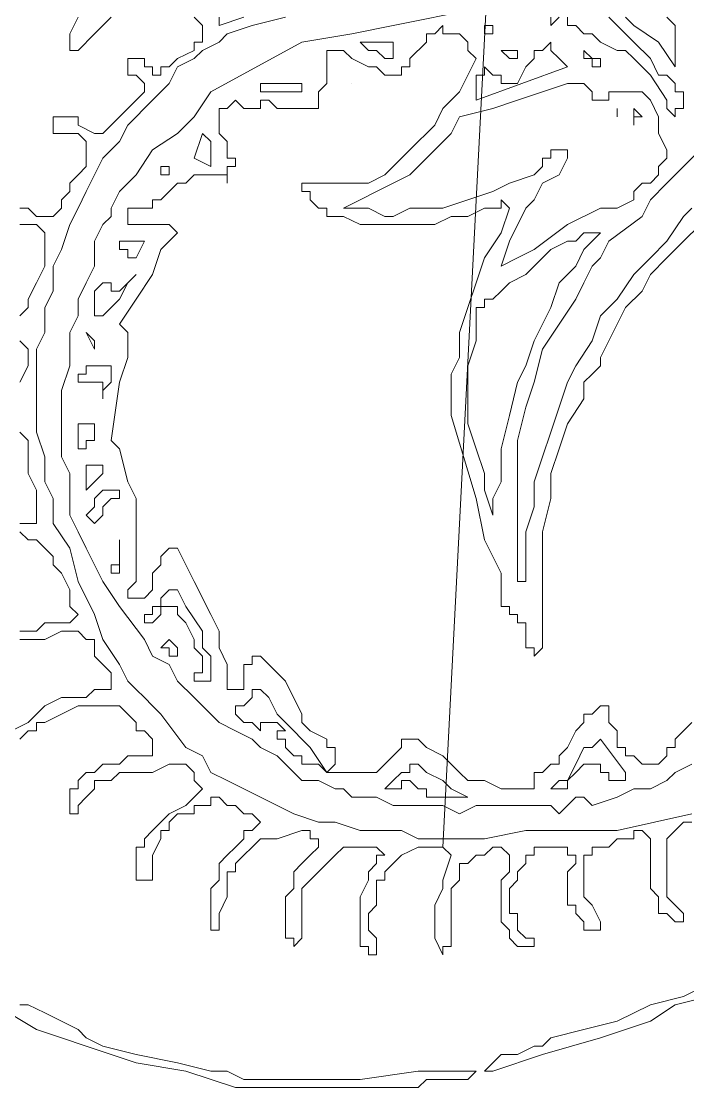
# Model space of a CAD drawing. Extents: x -66030 to 95157, y -13132 to 45879.
# Drawn here: x -22619 to -22305, y 13765 to 14267 of the extents above; entities that cross this region are included whole.
import ezdxf

# ---------------------------------------------------------------- set-up
doc = ezdxf.new("R2010")
doc.units = 0
doc.header["$LTSCALE"] = 100
doc.header["$MEASUREMENT"] = 0
doc.layers.get('0').update_dxf_attribs({"linetype": 'CONTINUOUS'})

msp = doc.modelspace()

# ---------------------------------------------------------------- linework, layer by layer
at = {"lineweight": 0}
for points in [[(-22326.97, 15698.06), (-22420.71, 13877.88), (-22420.71, 13877.88), (-22424.62, 13877.88), (-22428.52, 13877.88), (-22432.43, 13877.88), (-22440.24, 13873.97), (-22444.15, 13870.07), (-22448.05, 13866.16), (-22448.05, 13862.26), (-22451.96, 13862.26), (-22451.96, 13858.35), (-22451.96, 13850.54), (-22455.86, 13846.63), (-22455.86, 13842.73), (-22455.86, 13838.82), (-22451.96, 13834.91), (-22451.96, 13834.91), (-22451.96, 13831.01), (-22451.96, 13831.01), (-22451.96, 13831.01), (-22451.96, 13831.01), (-22451.96, 13827.1), (-22455.86, 13827.1), (-22455.86, 13831.01), (-22455.86, 13831.01), (-22459.77, 13831.01), (-22459.77, 13831.01), (-22459.77, 13838.82), (-22459.77, 13842.73), (-22459.77, 13850.54), (-22459.77, 13854.44), (-22455.86, 13862.26), (-22455.86, 13866.16), (-22451.96, 13870.07), (-22451.96, 13873.97), (-22448.05, 13873.97), (-22448.05, 13873.97), (-22451.96, 13877.88), (-22451.96, 13877.88), (-22455.86, 13877.88), (-22459.77, 13877.88), (-22463.68, 13877.88), (-22467.58, 13877.88), (-22471.49, 13873.97), (-22475.39, 13870.07), (-22479.3, 13866.16), (-22483.21, 13862.26), (-22487.11, 13858.35), (-22487.11, 13854.44), (-22487.11, 13850.54), (-22487.11, 13846.63), (-22487.11, 13846.63), (-22487.11, 13842.73), (-22487.11, 13838.82), (-22487.11, 13838.82), (-22487.11, 13838.82), (-22487.11, 13834.91), (-22487.11, 13834.91), (-22491.02, 13831.01), (-22491.02, 13834.91), (-22491.02, 13834.91), (-22494.92, 13834.91), (-22494.92, 13838.82), (-22494.92, 13842.73), (-22494.92, 13846.63), (-22494.92, 13846.63), (-22494.92, 13854.44), (-22491.02, 13858.35), (-22491.02, 13866.16), (-22487.11, 13870.07), (-22483.21, 13873.97), (-22479.3, 13877.88), (-22479.3, 13881.79), (-22479.3, 13881.79), (-22483.21, 13881.79), (-22483.21, 13885.69), (-22487.11, 13885.69), (-22487.11, 13885.69), (-22498.83, 13881.79), (-22502.74, 13881.79), (-22506.64, 13881.79), (-22510.55, 13877.88), (-22514.45, 13873.97), (-22514.45, 13873.97), (-22518.36, 13870.07), (-22518.36, 13866.16), (-22522.27, 13866.16), (-22522.27, 13862.26), (-22522.27, 13858.35), (-22522.27, 13854.44), (-22526.17, 13846.63), (-22526.17, 13842.73), (-22526.17, 13838.82), (-22530.08, 13838.82), (-22530.08, 13838.82), (-22530.08, 13838.82), (-22530.08, 13842.73), (-22530.08, 13846.63), (-22530.08, 13854.44), (-22530.08, 13858.35), (-22526.17, 13862.26), (-22526.17, 13870.07), (-22522.27, 13873.97), (-22518.36, 13877.88), (-22514.45, 13881.79), (-22514.45, 13885.69), (-22510.55, 13885.69), (-22510.55, 13885.69), (-22506.64, 13889.6), (-22506.64, 13889.6), (-22506.64, 13889.6), (-22510.55, 13893.5), (-22514.45, 13893.5), (-22518.36, 13897.41), (-22522.27, 13897.41), (-22526.17, 13901.32), (-22526.17, 13901.32), (-22530.08, 13901.32), (-22530.08, 13897.41), (-22533.98, 13897.41), (-22537.89, 13897.41), (-22537.89, 13893.5), (-22541.8, 13893.5), (-22545.7, 13893.5), (-22549.61, 13889.6), (-22549.61, 13885.69), (-22553.51, 13885.69), (-22553.51, 13881.79), (-22557.42, 13873.97), (-22557.42, 13866.16), (-22557.42, 13862.26), (-22561.33, 13862.26), (-22561.33, 13862.26), (-22561.33, 13862.26), (-22565.23, 13862.26), (-22565.23, 13862.26), (-22565.23, 13866.16), (-22565.23, 13866.16), (-22565.23, 13870.07), (-22565.23, 13873.97), (-22565.23, 13877.88), (-22561.33, 13877.88), (-22561.33, 13881.79), (-22557.42, 13885.69), (-22557.42, 13885.69), (-22553.51, 13889.6), (-22549.61, 13893.5), (-22541.8, 13897.41), (-22537.89, 13901.32), (-22533.98, 13905.22), (-22537.89, 13909.13), (-22537.89, 13913.03), (-22541.8, 13916.94), (-22545.7, 13916.94), (-22549.61, 13916.94), (-22549.61, 13916.94), (-22557.42, 13913.03), (-22569.14, 13913.03), (-22573.04, 13913.03), (-22576.95, 13909.13), (-22580.86, 13909.13), (-22584.76, 13909.13), (-22584.76, 13905.22), (-22584.76, 13905.22), (-22588.67, 13901.32), (-22588.67, 13901.32), (-22592.57, 13897.41), (-22592.57, 13897.41), (-22592.57, 13893.5), (-22596.48, 13893.5), (-22596.48, 13893.5), (-22596.48, 13897.41), (-22596.48, 13897.41), (-22596.48, 13905.22), (-22592.57, 13905.22), (-22592.57, 13909.13), (-22588.67, 13913.03), (-22584.76, 13913.03), (-22580.86, 13916.94), (-22573.04, 13916.94), (-22569.14, 13920.84), (-22557.42, 13920.84), (-22557.42, 13924.75), (-22557.42, 13924.75), (-22557.42, 13928.66), (-22557.42, 13928.66), (-22561.33, 13932.56), (-22565.23, 13932.56), (-22565.23, 13932.56), (-22565.23, 13936.47), (-22569.14, 13940.37), (-22569.14, 13940.37), (-22573.04, 13944.28), (-22576.95, 13944.28), (-22580.86, 13944.28), (-22584.76, 13944.28), (-22588.67, 13944.28), (-22592.57, 13944.28), (-22600.39, 13940.37), (-22608.2, 13936.47), (-22612.1, 13936.47), (-22612.1, 13932.56), (-22616.01, 13932.56), (-22619.92, 13928.66)], [(-22405.09, 14272.38), (-22444.15, 14264.57), (-22463.68, 14260.66), (-22487.11, 14256.76), (-22530.08, 14233.32), (-22537.89, 14221.6), (-22545.7, 14213.79), (-22557.42, 14205.98), (-22565.23, 14194.26), (-22569.14, 14190.36), (-22573.04, 14186.45), (-22576.95, 14178.64), (-22576.95, 14174.73), (-22580.86, 14170.83), (-22584.76, 14163.01), (-22584.76, 14159.11), (-22584.76, 14151.3), (-22588.67, 14143.49), (-22592.57, 14135.67), (-22592.57, 14127.86), (-22596.48, 14120.05), (-22596.48, 14112.24), (-22596.48, 14104.43), (-22600.39, 14092.71), (-22600.39, 14084.9), (-22600.39, 14077.08), (-22600.39, 14069.27), (-22600.39, 14061.46), (-22596.48, 14053.65), (-22596.48, 14041.93), (-22596.48, 14034.12), (-22592.57, 14026.31), (-22588.67, 14018.49), (-22580.86, 14002.87), (-22573.04, 13991.15), (-22561.33, 13975.53), (-22557.42, 13967.72), (-22549.61, 13963.81), (-22545.7, 13956), (-22537.89, 13948.19), (-22533.98, 13944.28), (-22526.17, 13936.47), (-22518.36, 13932.56), (-22510.55, 13928.66), (-22506.64, 13924.75), (-22498.83, 13920.84), (-22494.92, 13916.94), (-22494.92, 13916.94), (-22491.02, 13913.03), (-22487.11, 13909.13), (-22479.3, 13909.13), (-22471.49, 13905.22), (-22467.58, 13905.22), (-22463.68, 13901.32), (-22451.96, 13901.32), (-22444.15, 13897.41), (-22436.33, 13897.41), (-22432.43, 13897.41), (-22428.52, 13897.41), (-22424.62, 13897.41), (-22420.71, 13897.41), (-22412.9, 13893.5), (-22405.09, 13897.41), (-22397.28, 13897.41), (-22389.46, 13897.41), (-22381.65, 13897.41), (-22373.84, 13897.41), (-22369.93, 13897.41), (-22366.03, 13893.5), (-22362.12, 13897.41), (-22362.12, 13897.41), (-22362.12, 13897.41), (-22358.22, 13901.32), (-22354.31, 13901.32), (-22350.4, 13897.41), (-22338.69, 13901.32), (-22330.87, 13905.22), (-22323.06, 13905.22), (-22315.25, 13909.13), (-22311.34, 13913.03), (-22303.53, 13916.94)], [(-22619.92, 14178.64), (-22616.01, 14178.64), (-22612.1, 14174.73), (-22608.2, 14174.73), (-22604.29, 14174.73), (-22604.29, 14174.73), (-22604.29, 14174.73), (-22600.39, 14178.64), (-22600.39, 14178.64), (-22600.39, 14182.54), (-22600.39, 14182.54), (-22596.48, 14186.45), (-22596.48, 14190.36), (-22592.57, 14194.26), (-22588.67, 14198.17), (-22588.67, 14202.07), (-22588.67, 14202.07), (-22588.67, 14205.98), (-22588.67, 14205.98), (-22588.67, 14209.89), (-22588.67, 14209.89), (-22592.57, 14213.79), (-22592.57, 14213.79), (-22596.48, 14213.79), (-22596.48, 14213.79), (-22600.39, 14213.79), (-22604.29, 14213.79), (-22604.29, 14213.79), (-22604.29, 14217.7), (-22604.29, 14217.7), (-22604.29, 14217.7), (-22604.29, 14221.6), (-22600.39, 14221.6), (-22596.48, 14221.6), (-22592.57, 14221.6), (-22592.57, 14217.7), (-22584.76, 14213.79), (-22580.86, 14213.79), (-22580.86, 14213.79), (-22561.33, 14233.32), (-22561.33, 14233.32), (-22561.33, 14237.23), (-22561.33, 14237.23), (-22561.33, 14237.23), (-22565.23, 14241.13), (-22569.14, 14241.13), (-22569.14, 14245.04), (-22569.14, 14245.04), (-22569.14, 14245.04), (-22569.14, 14245.04), (-22569.14, 14248.95), (-22565.23, 14248.95), (-22565.23, 14248.95), (-22561.33, 14248.95), (-22561.33, 14245.04), (-22557.42, 14245.04), (-22557.42, 14245.04), (-22557.42, 14241.13), (-22553.51, 14241.13), (-22553.51, 14241.13), (-22553.51, 14245.04), (-22549.61, 14245.04), (-22545.7, 14248.95), (-22537.89, 14252.85), (-22537.89, 14256.76), (-22533.98, 14256.76), (-22533.98, 14256.76), (-22533.98, 14260.66), (-22533.98, 14260.66), (-22533.98, 14264.57), (-22533.98, 14264.57), (-22537.89, 14268.48)], [(-22303.53, 13893.5), (-22338.69, 13885.69), (-22381.65, 13885.69), (-22401.18, 13881.79), (-22420.71, 13881.79), (-22432.43, 13881.79), (-22440.24, 13885.69), (-22451.96, 13885.69), (-22459.77, 13885.69), (-22471.49, 13889.6), (-22479.3, 13889.6), (-22491.02, 13893.5), (-22498.83, 13897.41), (-22506.64, 13901.32), (-22514.45, 13905.22), (-22522.27, 13909.13), (-22530.08, 13913.03), (-22533.98, 13920.84), (-22541.8, 13924.75), (-22553.51, 13940.37), (-22557.42, 13944.28), (-22561.33, 13948.19), (-22565.23, 13952.09), (-22569.14, 13956), (-22573.04, 13963.81), (-22580.86, 13975.53), (-22584.76, 13987.25), (-22592.57, 14002.87), (-22596.48, 14018.49), (-22604.29, 14030.21), (-22604.29, 14041.93), (-22608.2, 14049.74), (-22608.2, 14061.46), (-22612.1, 14073.18), (-22612.1, 14080.99), (-22612.1, 14092.71), (-22612.1, 14100.52), (-22612.1, 14112.24), (-22608.2, 14120.05), (-22608.2, 14131.77), (-22604.29, 14139.58), (-22604.29, 14151.3), (-22600.39, 14159.11), (-22596.48, 14170.83), (-22592.57, 14178.64), (-22588.67, 14186.45), (-22584.76, 14194.26), (-22580.86, 14202.07), (-22573.04, 14209.89), (-22569.14, 14217.7), (-22557.42, 14229.42), (-22549.61, 14237.23), (-22545.7, 14245.04), (-22537.89, 14248.95), (-22533.98, 14252.85), (-22526.17, 14256.76), (-22522.27, 14260.66), (-22510.55, 14264.57), (-22494.92, 14268.48)], [(-22576.95, 14268.48), (-22584.76, 14260.66), (-22592.57, 14252.85), (-22592.57, 14252.85), (-22596.48, 14252.85), (-22596.48, 14252.85), (-22596.48, 14252.85), (-22596.48, 14256.76), (-22596.48, 14256.76), (-22596.48, 14260.66), (-22592.57, 14268.48)], [(-22303.53, 13936.47), (-22307.44, 13932.56), (-22307.44, 13932.56), (-22311.34, 13928.66), (-22311.34, 13924.75), (-22315.25, 13924.75), (-22315.25, 13920.84), (-22319.16, 13916.94), (-22319.16, 13916.94), (-22323.06, 13916.94), (-22323.06, 13916.94), (-22326.97, 13916.94), (-22330.87, 13920.84), (-22334.78, 13920.84), (-22334.78, 13924.75), (-22338.69, 13924.75), (-22338.69, 13924.75), (-22338.69, 13928.66), (-22338.69, 13932.56), (-22342.59, 13936.47), (-22342.59, 13940.37), (-22342.59, 13940.37), (-22342.59, 13944.28), (-22346.5, 13944.28), (-22346.5, 13944.28), (-22350.4, 13940.37), (-22350.4, 13940.37), (-22354.31, 13940.37), (-22354.31, 13936.47), (-22358.22, 13932.56), (-22362.12, 13924.75), (-22366.03, 13920.84), (-22366.03, 13916.94), (-22369.93, 13916.94), (-22369.93, 13916.94), (-22373.84, 13913.03), (-22377.75, 13913.03), (-22377.75, 13913.03), (-22377.75, 13913.03), (-22377.75, 13909.13), (-22377.75, 13909.13), (-22377.75, 13905.22), (-22381.65, 13905.22), (-22385.56, 13905.22), (-22389.46, 13905.22), (-22393.37, 13905.22), (-22401.18, 13909.13), (-22405.09, 13909.13), (-22408.99, 13909.13), (-22412.9, 13913.03), (-22420.71, 13920.84), (-22428.52, 13924.75), (-22432.43, 13928.66), (-22432.43, 13928.66), (-22436.33, 13928.66), (-22440.24, 13928.66), (-22440.24, 13924.75), (-22444.15, 13920.84), (-22444.15, 13920.84), (-22448.05, 13916.94), (-22448.05, 13916.94), (-22451.96, 13913.03), (-22455.86, 13913.03), (-22459.77, 13913.03), (-22463.68, 13913.03), (-22471.49, 13913.03), (-22475.39, 13913.03), (-22479.3, 13916.94), (-22487.11, 13916.94), (-22487.11, 13920.84), (-22491.02, 13920.84), (-22494.92, 13924.75), (-22494.92, 13928.66), (-22498.83, 13928.66), (-22498.83, 13932.56), (-22494.92, 13932.56), (-22498.83, 13936.47), (-22498.83, 13936.47), (-22502.74, 13936.47), (-22502.74, 13936.47), (-22502.74, 13936.47), (-22506.64, 13936.47), (-22506.64, 13936.47), (-22506.64, 13932.56), (-22510.55, 13936.47), (-22514.45, 13936.47), (-22514.45, 13936.47), (-22518.36, 13940.37), (-22518.36, 13940.37), (-22518.36, 13944.28), (-22514.45, 13944.28), (-22514.45, 13944.28), (-22510.55, 13948.19), (-22510.55, 13952.09), (-22510.55, 13952.09), (-22506.64, 13952.09), (-22506.64, 13952.09), (-22502.74, 13948.19), (-22498.83, 13940.37), (-22494.92, 13936.47), (-22491.02, 13932.56), (-22487.11, 13928.66), (-22483.21, 13924.75), (-22475.39, 13913.03), (-22471.49, 13916.94), (-22471.49, 13916.94), (-22471.49, 13920.84), (-22471.49, 13920.84), (-22471.49, 13924.75), (-22475.39, 13924.75), (-22475.39, 13928.66), (-22483.21, 13932.56), (-22487.11, 13936.47), (-22487.11, 13936.47), (-22487.11, 13940.37), (-22494.92, 13956), (-22498.83, 13959.9), (-22502.74, 13963.81), (-22502.74, 13963.81), (-22506.64, 13967.72), (-22510.55, 13967.72), (-22510.55, 13967.72), (-22510.55, 13967.72), (-22510.55, 13963.81), (-22514.45, 13963.81), (-22514.45, 13959.9), (-22514.45, 13956), (-22514.45, 13956), (-22514.45, 13952.09), (-22514.45, 13952.09), (-22518.36, 13952.09), (-22518.36, 13952.09), (-22522.27, 13952.09), (-22522.27, 13963.81), (-22526.17, 13971.62), (-22526.17, 13979.43), (-22530.08, 13987.25), (-22537.89, 14002.87), (-22545.7, 14018.49), (-22545.7, 14018.49), (-22549.61, 14018.49), (-22549.61, 14018.49), (-22553.51, 14014.59), (-22553.51, 14014.59), (-22553.51, 14014.59), (-22553.51, 14010.68), (-22557.42, 14006.78), (-22557.42, 13998.96), (-22557.42, 13998.96), (-22561.33, 13995.06), (-22561.33, 13995.06), (-22561.33, 13995.06), (-22565.23, 13995.06), (-22565.23, 13995.06), (-22569.14, 13995.06), (-22569.14, 13998.96), (-22565.23, 14002.87), (-22565.23, 14006.78), (-22565.23, 14010.68), (-22565.23, 14014.59), (-22565.23, 14022.4), (-22565.23, 14030.21), (-22565.23, 14041.93), (-22569.14, 14049.74), (-22573.04, 14065.37), (-22576.95, 14069.27), (-22573.04, 14096.61), (-22569.14, 14108.33), (-22569.14, 14120.05), (-22573.04, 14123.96), (-22565.23, 14135.67), (-22557.42, 14147.39), (-22553.51, 14159.11), (-22545.7, 14166.92), (-22549.61, 14170.83), (-22549.61, 14170.83), (-22549.61, 14170.83), (-22553.51, 14170.83), (-22557.42, 14170.83), (-22561.33, 14170.83), (-22561.33, 14170.83), (-22565.23, 14170.83), (-22565.23, 14170.83), (-22569.14, 14170.83), (-22569.14, 14170.83), (-22569.14, 14174.73), (-22569.14, 14174.73), (-22569.14, 14178.64), (-22565.23, 14178.64), (-22565.23, 14178.64), (-22565.23, 14178.64), (-22561.33, 14178.64), (-22557.42, 14178.64), (-22557.42, 14182.54), (-22553.51, 14182.54), (-22549.61, 14186.45), (-22545.7, 14190.36), (-22541.8, 14190.36), (-22537.89, 14194.26), (-22530.08, 14194.26), (-22522.27, 14194.26), (-22522.27, 14198.17), (-22518.36, 14198.17), (-22518.36, 14202.07), (-22522.27, 14202.07), (-22522.27, 14205.98), (-22522.27, 14209.89), (-22526.17, 14213.79), (-22526.17, 14217.7), (-22526.17, 14217.7), (-22526.17, 14221.6), (-22526.17, 14221.6), (-22526.17, 14225.51), (-22522.27, 14225.51), (-22518.36, 14229.42), (-22518.36, 14229.42), (-22514.45, 14225.51), (-22510.55, 14225.51), (-22510.55, 14225.51), (-22506.64, 14225.51), (-22506.64, 14229.42), (-22502.74, 14229.42), (-22498.83, 14225.51), (-22491.02, 14225.51), (-22487.11, 14225.51), (-22487.11, 14225.51), (-22483.21, 14225.51), (-22483.21, 14225.51), (-22479.3, 14225.51), (-22479.3, 14229.42), (-22479.3, 14229.42), (-22479.3, 14233.32), (-22475.39, 14237.23), (-22475.39, 14241.13), (-22475.39, 14245.04), (-22475.39, 14248.95), (-22475.39, 14248.95), (-22475.39, 14252.85), (-22475.39, 14252.85), (-22475.39, 14252.85), (-22471.49, 14252.85), (-22467.58, 14252.85), (-22463.68, 14248.95), (-22455.86, 14245.04), (-22451.96, 14245.04), (-22448.05, 14241.13), (-22444.15, 14241.13), (-22440.24, 14241.13), (-22440.24, 14245.04), (-22436.33, 14245.04), (-22436.33, 14248.95), (-22428.52, 14256.76), (-22428.52, 14260.66), (-22424.62, 14260.66), (-22424.62, 14260.66), (-22424.62, 14260.66), (-22420.71, 14264.57), (-22420.71, 14260.66), (-22416.81, 14260.66), (-22412.9, 14260.66), (-22408.99, 14256.76), (-22408.99, 14252.85), (-22408.99, 14252.85), (-22408.99, 14252.85), (-22405.09, 14248.95), (-22408.99, 14241.13), (-22412.9, 14233.32), (-22420.71, 14225.51), (-22424.62, 14217.7), (-22428.52, 14213.79), (-22432.43, 14209.89), (-22436.33, 14205.98), (-22440.24, 14202.07), (-22448.05, 14194.26), (-22455.86, 14190.36), (-22463.68, 14190.36), (-22471.49, 14190.36), (-22475.39, 14190.36), (-22479.3, 14190.36), (-22483.21, 14190.36), (-22487.11, 14190.36), (-22487.11, 14190.36), (-22487.11, 14190.36), (-22487.11, 14186.45), (-22483.21, 14186.45), (-22483.21, 14182.54), (-22479.3, 14178.64), (-22475.39, 14178.64), (-22475.39, 14174.73), (-22471.49, 14174.73), (-22467.58, 14174.73), (-22459.77, 14170.83), (-22451.96, 14170.83), (-22444.15, 14170.83), (-22432.43, 14170.83), (-22424.62, 14170.83), (-22416.81, 14174.73), (-22408.99, 14174.73), (-22401.18, 14178.64), (-22397.28, 14178.64), (-22397.28, 14178.64), (-22393.37, 14178.64), (-22393.37, 14182.54), (-22389.46, 14178.64), (-22389.46, 14178.64), (-22393.37, 14166.92), (-22401.18, 14155.2), (-22405.09, 14143.49), (-22408.99, 14131.77), (-22412.9, 14120.05), (-22412.9, 14108.33), (-22416.81, 14100.52), (-22416.81, 14092.71), (-22416.81, 14084.9), (-22416.81, 14080.99), (-22405.09, 14041.93), (-22401.18, 14022.4), (-22397.28, 14014.59), (-22393.37, 14006.78), (-22393.37, 14002.87), (-22393.37, 14002.87), (-22393.37, 13998.96), (-22393.37, 13995.06), (-22393.37, 13995.06), (-22393.37, 13991.15), (-22389.46, 13991.15), (-22389.46, 13987.25), (-22385.56, 13987.25), (-22385.56, 13987.25), (-22385.56, 13983.34), (-22381.65, 13983.34), (-22381.65, 13979.43), (-22381.65, 13975.53), (-22381.65, 13971.62), (-22377.75, 13971.62), (-22377.75, 13967.72), (-22377.75, 13967.72), (-22377.75, 13967.72), (-22373.84, 13971.62), (-22373.84, 13971.62), (-22373.84, 13975.53), (-22373.84, 13979.43), (-22373.84, 13983.34), (-22373.84, 13991.15), (-22373.84, 13995.06), (-22373.84, 13998.96), (-22373.84, 14014.59), (-22373.84, 14026.31), (-22369.93, 14041.93), (-22369.93, 14053.65), (-22366.03, 14065.37), (-22362.12, 14077.08), (-22354.31, 14088.8), (-22354.31, 14096.61), (-22350.4, 14100.52), (-22346.5, 14104.43), (-22346.5, 14108.33), (-22342.59, 14116.14), (-22338.69, 14123.96), (-22334.78, 14131.77), (-22326.97, 14139.58), (-22323.06, 14147.39), (-22315.25, 14155.2), (-22311.34, 14159.11), (-22295.72, 14174.73)], [(-22526.17, 14268.48), (-22526.17, 14264.57), (-22526.17, 14264.57), (-22514.45, 14268.48)], [(-22366.03, 14268.48), (-22369.93, 14264.57), (-22369.93, 14268.48)], [(-22342.59, 14268.48), (-22338.69, 14264.57), (-22330.87, 14256.76), (-22323.06, 14248.95), (-22319.16, 14241.13), (-22315.25, 14241.13), (-22311.34, 14237.23), (-22311.34, 14237.23), (-22311.34, 14233.32), (-22307.44, 14233.32), (-22307.44, 14229.42), (-22307.44, 14225.51), (-22311.34, 14225.51), (-22311.34, 14221.6), (-22311.34, 14221.6), (-22315.25, 14225.51), (-22315.25, 14229.42), (-22323.06, 14241.13), (-22326.97, 14245.04), (-22330.87, 14248.95), (-22334.78, 14252.85), (-22338.69, 14252.85), (-22346.5, 14256.76), (-22350.4, 14260.66), (-22354.31, 14260.66), (-22358.22, 14264.57), (-22362.12, 14264.57), (-22362.12, 14268.48)], [(-22334.78, 14268.48), (-22330.87, 14264.57), (-22319.16, 14256.76), (-22311.34, 14245.04), (-22311.34, 14248.95), (-22311.34, 14252.85), (-22311.34, 14256.76), (-22311.34, 14256.76), (-22311.34, 14264.57), (-22315.25, 14268.48)], [(-22303.53, 14178.64), (-22307.44, 14174.73), (-22315.25, 14163.01), (-22323.06, 14155.2), (-22330.87, 14147.39), (-22338.69, 14135.67), (-22346.5, 14127.86), (-22350.4, 14116.14), (-22358.22, 14104.43), (-22362.12, 14096.61), (-22366.03, 14084.9), (-22369.93, 14073.18), (-22373.84, 14061.46), (-22377.75, 14049.74), (-22377.75, 14038.02), (-22381.65, 14026.31), (-22381.65, 14014.59), (-22381.65, 14002.87), (-22385.56, 14002.87), (-22385.56, 14006.78), (-22385.56, 14014.59), (-22385.56, 14030.21), (-22385.56, 14041.93), (-22385.56, 14049.74), (-22385.56, 14053.65), (-22385.56, 14069.27), (-22381.65, 14084.9), (-22377.75, 14096.61), (-22373.84, 14112.24), (-22366.03, 14123.96), (-22358.22, 14135.67), (-22354.31, 14143.49), (-22350.4, 14151.3), (-22346.5, 14155.2), (-22342.59, 14163.01), (-22326.97, 14174.73), (-22323.06, 14182.54), (-22315.25, 14190.36), (-22307.44, 14198.17), (-22299.63, 14205.98)], [(-22619.92, 14127.86), (-22616.01, 14131.77), (-22616.01, 14135.67), (-22616.01, 14135.67), (-22612.1, 14143.49), (-22608.2, 14151.3), (-22608.2, 14155.2), (-22608.2, 14159.11), (-22608.2, 14163.01), (-22608.2, 14163.01), (-22608.2, 14166.92), (-22608.2, 14166.92), (-22612.1, 14170.83), (-22612.1, 14170.83), (-22612.1, 14170.83), (-22616.01, 14170.83), (-22619.92, 14170.83)], [(-22619.92, 14096.61), (-22616.01, 14104.43), (-22616.01, 14108.33), (-22616.01, 14112.24), (-22619.92, 14116.14)], [(-22619.92, 14030.21), (-22612.1, 14030.21), (-22612.1, 14030.21), (-22612.1, 14038.02), (-22612.1, 14045.84), (-22616.01, 14053.65), (-22616.01, 14061.46), (-22616.01, 14065.37), (-22616.01, 14069.27), (-22619.92, 14073.18)], [(-22619.92, 13979.43), (-22612.1, 13979.43), (-22608.2, 13983.34), (-22596.48, 13983.34), (-22592.57, 13987.25), (-22596.48, 13991.15), (-22596.48, 13995.06), (-22596.48, 13998.96), (-22600.39, 14006.78), (-22604.29, 14010.68), (-22604.29, 14014.59), (-22608.2, 14018.49), (-22612.1, 14022.4), (-22616.01, 14022.4), (-22619.92, 14026.31)], [(-22623.82, 13932.56), (-22616.01, 13936.47), (-22612.1, 13940.37), (-22608.2, 13944.28), (-22600.39, 13948.19), (-22596.48, 13948.19), (-22588.67, 13948.19), (-22584.76, 13952.09), (-22576.95, 13952.09), (-22576.95, 13952.09), (-22576.95, 13956), (-22576.95, 13956), (-22576.95, 13956), (-22576.95, 13959.9), (-22580.86, 13963.81), (-22580.86, 13963.81), (-22584.76, 13967.72), (-22584.76, 13971.62), (-22584.76, 13975.53), (-22588.67, 13975.53), (-22588.67, 13975.53), (-22592.57, 13979.43), (-22600.39, 13979.43), (-22608.2, 13975.53), (-22616.01, 13975.53), (-22619.92, 13975.53)], [(-22303.53, 13889.6), (-22307.44, 13889.6), (-22311.34, 13885.69), (-22311.34, 13885.69), (-22315.25, 13881.79), (-22315.25, 13881.79), (-22315.25, 13877.88), (-22315.25, 13873.97), (-22315.25, 13866.16), (-22315.25, 13862.26), (-22315.25, 13858.35), (-22315.25, 13854.44), (-22311.34, 13850.54), (-22311.34, 13850.54), (-22307.44, 13846.63), (-22307.44, 13846.63), (-22307.44, 13846.63), (-22307.44, 13846.63), (-22307.44, 13842.73), (-22311.34, 13842.73), (-22311.34, 13842.73), (-22315.25, 13846.63), (-22315.25, 13846.63), (-22319.16, 13846.63), (-22319.16, 13854.44), (-22323.06, 13858.35), (-22323.06, 13862.26), (-22323.06, 13866.16), (-22323.06, 13870.07), (-22323.06, 13877.88), (-22323.06, 13881.79), (-22323.06, 13881.79), (-22323.06, 13881.79), (-22326.97, 13885.69), (-22326.97, 13885.69), (-22330.87, 13885.69), (-22330.87, 13881.79), (-22338.69, 13881.79), (-22342.59, 13877.88), (-22346.5, 13877.88), (-22346.5, 13877.88), (-22350.4, 13877.88), (-22350.4, 13873.97), (-22354.31, 13873.97), (-22354.31, 13870.07), (-22354.31, 13870.07), (-22354.31, 13866.16), (-22354.31, 13862.26), (-22354.31, 13858.35), (-22354.31, 13854.44), (-22350.4, 13850.54), (-22346.5, 13842.73), (-22346.5, 13842.73), (-22346.5, 13838.82), (-22346.5, 13838.82), (-22350.4, 13838.82), (-22350.4, 13838.82), (-22350.4, 13838.82), (-22350.4, 13838.82), (-22354.31, 13838.82), (-22354.31, 13842.73), (-22358.22, 13846.63), (-22358.22, 13850.54), (-22358.22, 13850.54), (-22362.12, 13850.54), (-22362.12, 13854.44), (-22362.12, 13854.44), (-22362.12, 13858.35), (-22362.12, 13862.26), (-22362.12, 13866.16), (-22358.22, 13870.07), (-22358.22, 13873.97), (-22358.22, 13873.97), (-22362.12, 13873.97), (-22362.12, 13877.88), (-22362.12, 13877.88), (-22366.03, 13877.88), (-22369.93, 13877.88), (-22373.84, 13877.88), (-22377.75, 13877.88), (-22377.75, 13877.88), (-22377.75, 13873.97), (-22381.65, 13873.97), (-22381.65, 13873.97), (-22381.65, 13870.07), (-22381.65, 13870.07), (-22385.56, 13866.16), (-22385.56, 13862.26), (-22385.56, 13862.26), (-22389.46, 13858.35), (-22389.46, 13854.44), (-22389.46, 13854.44), (-22389.46, 13850.54), (-22389.46, 13846.63), (-22389.46, 13846.63), (-22385.56, 13846.63), (-22385.56, 13842.73), (-22385.56, 13838.82), (-22381.65, 13834.91), (-22377.75, 13834.91), (-22377.75, 13831.01), (-22377.75, 13831.01), (-22377.75, 13831.01), (-22381.65, 13831.01), (-22381.65, 13831.01), (-22385.56, 13831.01), (-22389.46, 13834.91), (-22389.46, 13838.82), (-22393.37, 13842.73), (-22393.37, 13846.63), (-22393.37, 13854.44), (-22393.37, 13858.35), (-22393.37, 13862.26), (-22389.46, 13866.16), (-22389.46, 13870.07), (-22389.46, 13870.07), (-22389.46, 13873.97), (-22389.46, 13873.97), (-22389.46, 13873.97), (-22393.37, 13877.88), (-22397.28, 13877.88), (-22397.28, 13877.88), (-22401.18, 13873.97), (-22405.09, 13873.97), (-22405.09, 13873.97), (-22408.99, 13870.07), (-22412.9, 13870.07), (-22412.9, 13866.16), (-22412.9, 13862.26), (-22416.81, 13858.35), (-22416.81, 13858.35), (-22416.81, 13850.54), (-22416.81, 13842.73), (-22416.81, 13834.91), (-22416.81, 13831.01), (-22420.71, 13831.01), (-22420.71, 13827.1), (-22420.71, 13827.1), (-22420.71, 13827.1), (-22420.71, 13827.1), (-22424.62, 13834.91), (-22424.62, 13842.73), (-22424.62, 13846.63), (-22424.62, 13850.54), (-22420.71, 13858.35), (-22420.71, 13862.26), (-22416.81, 13873.97), (-22416.81, 13873.97), (-22420.71, 13877.88)], [(-22295.72, 13807.57), (-22311.34, 13803.67), (-22323.06, 13795.85), (-22346.5, 13788.04), (-22373.84, 13780.23), (-22397.28, 13772.42), (-22401.18, 13772.42), (-22397.28, 13776.32), (-22397.28, 13776.32), (-22393.37, 13780.23), (-22389.46, 13780.23), (-22385.56, 13780.23), (-22377.75, 13784.14), (-22373.84, 13784.14), (-22369.93, 13788.04), (-22354.31, 13791.95), (-22338.69, 13795.85), (-22323.06, 13803.67), (-22307.44, 13807.57), (-22291.81, 13815.38)], [(-22619.92, 13803.67), (-22616.01, 13803.67), (-22608.2, 13799.76), (-22592.57, 13791.95), (-22588.67, 13788.04), (-22580.86, 13784.14), (-22565.23, 13780.23), (-22545.7, 13776.32), (-22530.08, 13772.42), (-22522.27, 13772.42), (-22514.45, 13768.51), (-22506.64, 13768.51), (-22498.83, 13768.51), (-22494.92, 13768.51), (-22487.11, 13768.51), (-22471.49, 13768.51), (-22459.77, 13768.51), (-22432.43, 13772.42), (-22416.81, 13772.42), (-22405.09, 13772.42), (-22405.09, 13772.42), (-22405.09, 13772.42), (-22408.99, 13768.51), (-22412.9, 13768.51), (-22416.81, 13768.51), (-22424.62, 13768.51), (-22428.52, 13768.51), (-22432.43, 13764.61), (-22494.92, 13764.61), (-22518.36, 13764.61), (-22541.8, 13772.42), (-22565.23, 13776.32), (-22588.67, 13784.14), (-22600.39, 13788.04), (-22612.1, 13791.95), (-22631.63, 13803.67)]]:
    msp.add_lwpolyline(points, dxfattribs=at)
for points in [[(-22397.28, 14260.66), (-22401.18, 14260.66), (-22401.18, 14264.57), (-22401.18, 14264.57), (-22401.18, 14264.57), (-22397.28, 14264.57), (-22397.28, 14260.66)], [(-22444.15, 14252.85), (-22444.15, 14252.85), (-22444.15, 14248.95), (-22444.15, 14248.95), (-22448.05, 14248.95), (-22448.05, 14248.95), (-22451.96, 14252.85), (-22455.86, 14252.85), (-22455.86, 14252.85), (-22459.77, 14256.76), (-22455.86, 14256.76), (-22455.86, 14256.76), (-22451.96, 14256.76), (-22448.05, 14256.76), (-22448.05, 14256.76), (-22444.15, 14256.76), (-22444.15, 14252.85), (-22444.15, 14252.85)], [(-22362.12, 14245.04), (-22362.12, 14245.04), (-22405.09, 14229.42), (-22405.09, 14229.42), (-22405.09, 14233.32), (-22405.09, 14237.23), (-22405.09, 14241.13), (-22401.18, 14241.13), (-22401.18, 14245.04), (-22397.28, 14241.13), (-22397.28, 14241.13), (-22393.37, 14241.13), (-22393.37, 14237.23), (-22389.46, 14237.23), (-22389.46, 14237.23), (-22385.56, 14237.23), (-22381.65, 14245.04), (-22381.65, 14245.04), (-22377.75, 14248.95), (-22377.75, 14252.85), (-22373.84, 14252.85), (-22373.84, 14252.85), (-22369.93, 14256.76), (-22369.93, 14252.85), (-22366.03, 14248.95), (-22366.03, 14248.95), (-22366.03, 14248.95), (-22362.12, 14245.04), (-22362.12, 14245.04)], [(-22385.56, 14252.85), (-22385.56, 14252.85), (-22385.56, 14248.95), (-22389.46, 14248.95), (-22389.46, 14248.95), (-22393.37, 14252.85), (-22393.37, 14252.85), (-22393.37, 14252.85), (-22389.46, 14252.85), (-22389.46, 14252.85), (-22385.56, 14252.85)], [(-22346.5, 14245.04), (-22350.4, 14245.04), (-22350.4, 14248.95), (-22354.31, 14248.95), (-22354.31, 14248.95), (-22354.31, 14248.95), (-22354.31, 14252.85), (-22350.4, 14248.95), (-22350.4, 14248.95), (-22346.5, 14248.95), (-22346.5, 14245.04)], [(-22487.11, 14237.23), (-22487.11, 14237.23), (-22487.11, 14233.32), (-22487.11, 14233.32), (-22487.11, 14233.32), (-22487.11, 14233.32), (-22487.11, 14233.32), (-22491.02, 14233.32), (-22498.83, 14233.32), (-22502.74, 14233.32), (-22502.74, 14233.32), (-22506.64, 14233.32), (-22506.64, 14237.23), (-22506.64, 14237.23), (-22506.64, 14237.23), (-22506.64, 14237.23), (-22498.83, 14237.23), (-22494.92, 14237.23), (-22491.02, 14237.23), (-22487.11, 14237.23)], [(-22350.4, 14229.42), (-22346.5, 14229.42), (-22342.59, 14229.42), (-22342.59, 14229.42), (-22342.59, 14229.42), (-22342.59, 14229.42), (-22342.59, 14233.32), (-22338.69, 14233.32), (-22334.78, 14233.32), (-22330.87, 14233.32), (-22330.87, 14233.32), (-22326.97, 14233.32), (-22326.97, 14233.32), (-22323.06, 14229.42), (-22323.06, 14229.42), (-22319.16, 14221.6), (-22319.16, 14217.7), (-22319.16, 14213.79), (-22315.25, 14205.98), (-22315.25, 14202.07), (-22315.25, 14202.07), (-22319.16, 14198.17), (-22319.16, 14194.26), (-22323.06, 14190.36), (-22326.97, 14190.36), (-22330.87, 14186.45), (-22330.87, 14182.54), (-22338.69, 14178.64), (-22346.5, 14178.64), (-22362.12, 14170.83), (-22377.75, 14159.11), (-22385.56, 14155.2), (-22393.37, 14151.3), (-22389.46, 14163.01), (-22381.65, 14178.64), (-22377.75, 14182.54), (-22373.84, 14190.36), (-22366.03, 14194.26), (-22362.12, 14202.07), (-22362.12, 14202.07), (-22362.12, 14205.98), (-22362.12, 14205.98), (-22366.03, 14205.98), (-22366.03, 14205.98), (-22369.93, 14205.98), (-22369.93, 14202.07), (-22373.84, 14202.07), (-22373.84, 14198.17), (-22373.84, 14198.17), (-22377.75, 14194.26), (-22389.46, 14190.36), (-22397.28, 14186.45), (-22408.99, 14182.54), (-22420.71, 14178.64), (-22432.43, 14178.64), (-22436.33, 14178.64), (-22444.15, 14174.73), (-22448.05, 14174.73), (-22455.86, 14178.64), (-22459.77, 14178.64), (-22467.58, 14178.64), (-22459.77, 14182.54), (-22451.96, 14186.45), (-22444.15, 14190.36), (-22436.33, 14194.26), (-22428.52, 14202.07), (-22424.62, 14205.98), (-22416.81, 14213.79), (-22412.9, 14221.6), (-22397.28, 14225.51), (-22385.56, 14229.42), (-22373.84, 14233.32), (-22362.12, 14237.23), (-22358.22, 14237.23), (-22354.31, 14237.23), (-22354.31, 14237.23), (-22350.4, 14233.32), (-22350.4, 14233.32), (-22350.4, 14233.32), (-22350.4, 14229.42)], [(-22463.68, 14237.23), (-22463.68, 14237.23), (-22463.68, 14237.23), (-22463.68, 14237.23)], [(-22338.69, 14221.6), (-22338.69, 14225.51), (-22338.69, 14221.6), (-22338.69, 14221.6)], [(-22326.97, 14221.6), (-22326.97, 14221.6), (-22330.87, 14221.6), (-22330.87, 14221.6), (-22330.87, 14217.7), (-22330.87, 14217.7), (-22330.87, 14221.6), (-22330.87, 14221.6), (-22330.87, 14225.51), (-22330.87, 14225.51), (-22326.97, 14221.6)], [(-22530.08, 14198.17), (-22537.89, 14202.07), (-22533.98, 14213.79), (-22530.08, 14209.89), (-22530.08, 14205.98), (-22530.08, 14205.98), (-22530.08, 14202.07), (-22530.08, 14202.07), (-22530.08, 14202.07), (-22530.08, 14198.17)], [(-22549.61, 14198.17), (-22549.61, 14194.26), (-22549.61, 14194.26), (-22553.51, 14194.26), (-22553.51, 14194.26), (-22553.51, 14194.26), (-22553.51, 14198.17), (-22549.61, 14198.17), (-22549.61, 14198.17), (-22549.61, 14198.17)], [(-22522.27, 14190.36), (-22522.27, 14194.26), (-22522.27, 14190.36), (-22522.27, 14190.36)], [(-22346.5, 14166.92), (-22354.31, 14159.11), (-22358.22, 14151.3), (-22366.03, 14143.49), (-22369.93, 14131.77), (-22373.84, 14123.96), (-22377.75, 14116.14), (-22381.65, 14104.43), (-22385.56, 14096.61), (-22389.46, 14080.99), (-22393.37, 14065.37), (-22393.37, 14049.74), (-22397.28, 14041.93), (-22397.28, 14034.12), (-22401.18, 14045.84), (-22401.18, 14053.65), (-22405.09, 14065.37), (-22408.99, 14077.08), (-22408.99, 14092.71), (-22408.99, 14104.43), (-22405.09, 14116.14), (-22405.09, 14127.86), (-22405.09, 14131.77), (-22401.18, 14131.77), (-22401.18, 14135.67), (-22397.28, 14135.67), (-22393.37, 14139.58), (-22389.46, 14143.49), (-22389.46, 14143.49), (-22381.65, 14147.39), (-22377.75, 14151.3), (-22369.93, 14159.11), (-22362.12, 14163.01), (-22358.22, 14163.01), (-22354.31, 14166.92), (-22346.5, 14166.92)], [(-22565.23, 14155.2), (-22565.23, 14155.2), (-22565.23, 14155.2), (-22569.14, 14155.2), (-22569.14, 14159.11), (-22573.04, 14159.11), (-22573.04, 14159.11), (-22573.04, 14159.11), (-22573.04, 14159.11), (-22573.04, 14163.01), (-22573.04, 14163.01), (-22573.04, 14163.01), (-22561.33, 14163.01), (-22565.23, 14155.2)], [(-22565.23, 14147.39), (-22569.14, 14143.49), (-22569.14, 14143.49), (-22573.04, 14135.67), (-22576.95, 14131.77), (-22576.95, 14131.77), (-22580.86, 14127.86), (-22584.76, 14127.86), (-22584.76, 14127.86), (-22584.76, 14131.77), (-22584.76, 14131.77), (-22584.76, 14135.67), (-22584.76, 14139.58), (-22580.86, 14143.49), (-22580.86, 14143.49), (-22580.86, 14143.49), (-22576.95, 14143.49), (-22576.95, 14139.58), (-22573.04, 14139.58), (-22573.04, 14139.58), (-22565.23, 14147.39)], [(-22584.76, 14116.14), (-22584.76, 14112.24), (-22584.76, 14112.24), (-22584.76, 14112.24), (-22588.67, 14120.05), (-22584.76, 14116.14), (-22584.76, 14116.14), (-22584.76, 14116.14), (-22584.76, 14116.14)], [(-22576.95, 14104.43), (-22576.95, 14104.43), (-22576.95, 14100.52), (-22576.95, 14096.61), (-22580.86, 14092.71), (-22580.86, 14088.8), (-22580.86, 14088.8), (-22580.86, 14092.71), (-22580.86, 14092.71), (-22580.86, 14096.61), (-22580.86, 14096.61), (-22584.76, 14096.61), (-22584.76, 14096.61), (-22584.76, 14096.61), (-22588.67, 14096.61), (-22588.67, 14096.61), (-22592.57, 14096.61), (-22592.57, 14096.61), (-22592.57, 14096.61), (-22592.57, 14100.52), (-22592.57, 14100.52), (-22588.67, 14100.52), (-22588.67, 14104.43), (-22588.67, 14104.43), (-22584.76, 14104.43), (-22584.76, 14104.43), (-22580.86, 14104.43), (-22576.95, 14104.43)], [(-22584.76, 14077.08), (-22584.76, 14077.08), (-22584.76, 14073.18), (-22584.76, 14069.27), (-22588.67, 14069.27), (-22588.67, 14065.37), (-22592.57, 14065.37), (-22592.57, 14065.37), (-22592.57, 14069.27), (-22592.57, 14069.27), (-22592.57, 14073.18), (-22592.57, 14077.08), (-22588.67, 14077.08), (-22584.76, 14077.08)], [(-22584.76, 14049.74), (-22588.67, 14045.84), (-22588.67, 14045.84), (-22588.67, 14045.84), (-22588.67, 14049.74), (-22588.67, 14049.74), (-22588.67, 14053.65), (-22588.67, 14057.55), (-22584.76, 14057.55), (-22580.86, 14057.55), (-22580.86, 14057.55), (-22580.86, 14053.65), (-22580.86, 14053.65), (-22584.76, 14049.74), (-22584.76, 14049.74)], [(-22573.04, 14041.93), (-22576.95, 14041.93), (-22580.86, 14038.02), (-22580.86, 14034.12), (-22584.76, 14030.21), (-22588.67, 14034.12), (-22588.67, 14034.12), (-22584.76, 14038.02), (-22584.76, 14038.02), (-22584.76, 14041.93), (-22580.86, 14045.84), (-22576.95, 14045.84), (-22576.95, 14045.84), (-22573.04, 14045.84), (-22573.04, 14045.84), (-22573.04, 14041.93), (-22573.04, 14041.93)], [(-22573.04, 14006.78), (-22576.95, 14006.78), (-22576.95, 14006.78), (-22576.95, 14010.68), (-22573.04, 14010.68), (-22573.04, 14014.59), (-22573.04, 14014.59), (-22573.04, 14018.49), (-22573.04, 14018.49), (-22573.04, 14022.4), (-22573.04, 14018.49), (-22573.04, 14014.59), (-22573.04, 14010.68), (-22573.04, 14006.78)], [(-22545.7, 13998.96), (-22541.8, 13991.15), (-22533.98, 13979.43), (-22533.98, 13971.62), (-22530.08, 13967.72), (-22530.08, 13959.9), (-22530.08, 13956), (-22533.98, 13956), (-22533.98, 13956), (-22533.98, 13956), (-22533.98, 13956), (-22537.89, 13956), (-22537.89, 13959.9), (-22533.98, 13959.9), (-22533.98, 13963.81), (-22533.98, 13963.81), (-22533.98, 13967.72), (-22537.89, 13971.62), (-22537.89, 13975.53), (-22541.8, 13983.34), (-22545.7, 13987.25), (-22545.7, 13991.15), (-22545.7, 13991.15), (-22549.61, 13991.15), (-22549.61, 13991.15), (-22553.51, 13991.15), (-22553.51, 13987.25), (-22557.42, 13983.34), (-22557.42, 13983.34), (-22557.42, 13983.34), (-22561.33, 13983.34), (-22561.33, 13983.34), (-22561.33, 13987.25), (-22561.33, 13987.25), (-22557.42, 13987.25), (-22557.42, 13991.15), (-22553.51, 13991.15), (-22553.51, 13995.06), (-22549.61, 13998.96), (-22549.61, 13998.96), (-22545.7, 13998.96)], [(-22545.7, 13971.62), (-22545.7, 13967.72), (-22545.7, 13967.72), (-22549.61, 13967.72), (-22549.61, 13967.72), (-22549.61, 13967.72), (-22549.61, 13971.62), (-22553.51, 13971.62), (-22549.61, 13975.53), (-22549.61, 13975.53), (-22549.61, 13975.53), (-22545.7, 13971.62), (-22545.7, 13971.62)], [(-22334.78, 13913.03), (-22334.78, 13909.13), (-22334.78, 13909.13), (-22334.78, 13909.13), (-22338.69, 13909.13), (-22338.69, 13909.13), (-22342.59, 13909.13), (-22342.59, 13913.03), (-22342.59, 13913.03), (-22346.5, 13913.03), (-22346.5, 13916.94), (-22350.4, 13916.94), (-22354.31, 13916.94), (-22358.22, 13913.03), (-22362.12, 13909.13), (-22362.12, 13905.22), (-22366.03, 13905.22), (-22366.03, 13905.22), (-22369.93, 13905.22), (-22366.03, 13909.13), (-22362.12, 13909.13), (-22358.22, 13916.94), (-22354.31, 13924.75), (-22350.4, 13924.75), (-22346.5, 13928.66), (-22334.78, 13913.03)], [(-22408.99, 13901.32), (-22416.81, 13901.32), (-22424.62, 13901.32), (-22428.52, 13901.32), (-22428.52, 13905.22), (-22432.43, 13905.22), (-22436.33, 13909.13), (-22436.33, 13909.13), (-22440.24, 13909.13), (-22440.24, 13905.22), (-22444.15, 13905.22), (-22444.15, 13905.22), (-22448.05, 13905.22), (-22444.15, 13909.13), (-22444.15, 13909.13), (-22440.24, 13913.03), (-22436.33, 13913.03), (-22436.33, 13916.94), (-22432.43, 13916.94), (-22432.43, 13916.94), (-22428.52, 13913.03), (-22420.71, 13909.13), (-22416.81, 13905.22), (-22408.99, 13901.32)]]:
    msp.add_lwpolyline(points, close=True, dxfattribs=at)

doc.saveas('drawing.dxf')
